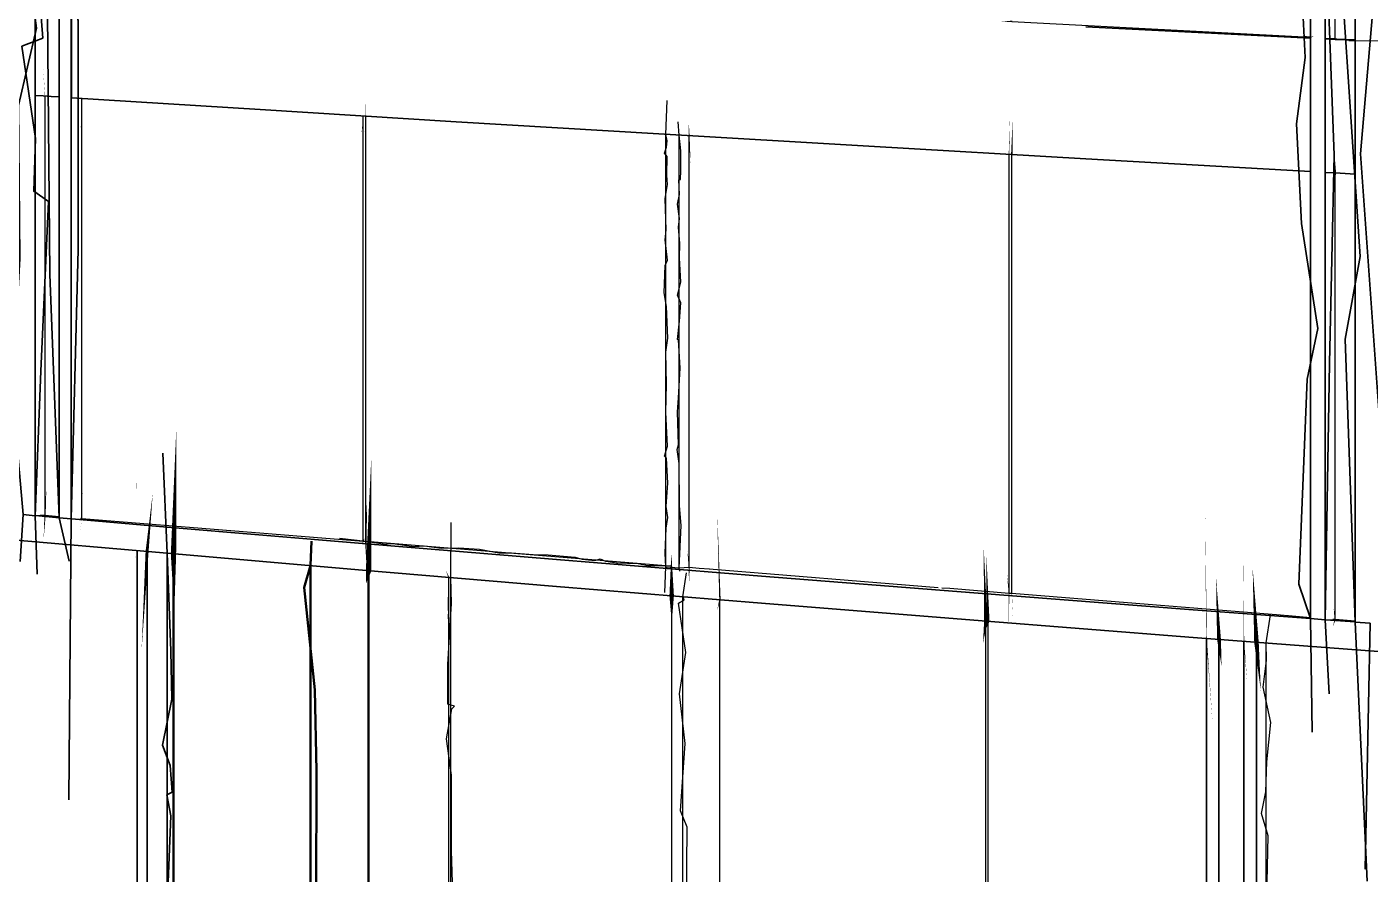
# Model space of a CAD drawing. Header units: inches. Extents: x -877 to 882, y -418 to 410.
# Drawn here: x -604.3 to -516, y -225 to -169.3 of the extents above; entities that cross this region are included whole.
import ezdxf

# ---------------------------------------------------------------- set-up
doc = ezdxf.new("R2010")
doc.units = ezdxf.units.IN
doc.header["$LTSCALE"] = 0.5
doc.header["$MEASUREMENT"] = 0
doc.layers.get('0').update_dxf_attribs({"lineweight": 18})
for name, color, linetype, lineweight in [('A-Glaz-Assm', 71, 'Continuous', 25), ('A-Glaz-Curt', 52, 'Continuous', 35), ('A-Glaz-Curt-Unit', 51, 'Continuous', 25), ('A-Wall', 113, 'Continuous', 35)]:
    doc.layers.add(name, color=color, linetype=linetype, lineweight=lineweight)

# ---------------------------------------------------------------- blocks, each defined once
blk = doc.blocks.new('*U12')
at = {"color": 7, "linetype": 'Continuous', "lineweight": -3}
for p, q in [((-518.29, -170.031), (-518.181, -170.037)), ((-600.751, -201.573), (-600.734, -201.573)), ((-583.088, -202.988), (-582.716, -203.018)), ((-560.084, -204.841), (-559.422, -204.894)), ((-544.139, -206.125), (-543.625, -206.166)), ((-521.896, -207.916), (-521.352, -207.96)), ((-518.918, -208.234), (-518.45, -208.212)), ((-518.918, -208.234), (-518.918, -208.234)), ((-518.918, -208.234), (-518.918, -208.234)), ((-518.45, -208.212), (-518.436, -208.211))]:
    blk.add_line(p, q, dxfattribs=at)
at = {"layer": 'A-Glaz-Assm', "color": 141, "linetype": 'Continuous', "lineweight": 25}
blk.add_line((-522.822, -273.948), (-522.822, -209.761), dxfattribs=at)
at = {"layer": 'A-Glaz-Curt', "color": 143, "linetype": 'Continuous', "lineweight": 35}
for p, q in [((-518.941, -208.235), (-518.941, 226.946)), ((-516.975, -208.384), (-516.975, 227.369)), ((-519.92, -208.161), (-519.92, 226.734)), ((-602.152, -201.529), (-602.152, 207.762)), ((-601.358, -201.598), (-601.358, 207.959)), ((-603.737, -201.392), (-603.737, 207.369)), ((-603.736, -173.764), (-603.736, -165.527)), ((-602.152, -173.865), (-602.152, -165.618)), ((-601.357, -173.916), (-601.357, -165.663)), ((-534.676, -169.258), (-519.92, -170.003)), ((-519.92, -178.767), (-519.92, -170.003)), ((-519.92, -170.003), (-519.92, -170.003)), ((-518.941, -170.052), (-518.29, -170.031)), ((-518.941, -178.821), (-518.941, -170.052)), ((-518.941, -170.052), (-518.287, -170.085)), ((-518.287, -170.085), (-517.631, -170.117)), ((-517.631, -170.117), (-516.975, -170.15)), ((-516.975, -178.931), (-516.975, -170.15)), ((-516.975, -170.15), (-516.975, -170.15)), ((-603.736, -173.764), (-603.209, -173.798)), ((-603.209, -173.798), (-602.681, -173.831)), ((-602.681, -173.831), (-602.152, -173.865)), ((-602.152, -173.865), (-602.152, -173.865)), ((-601.357, -173.916), (-588.935, -174.7)), ((-588.935, -174.7), (-576.065, -175.494)), ((-576.065, -175.494), (-562.739, -176.298)), ((-562.739, -176.298), (-548.946, -177.111)), ((-548.946, -177.111), (-534.676, -177.934)), ((-534.676, -177.934), (-519.92, -178.767)), ((-519.92, -178.767), (-519.92, -178.767)), ((-518.941, -178.821), (-518.287, -178.858)), ((-518.287, -178.858), (-517.631, -178.894)), ((-517.631, -178.894), (-516.975, -178.931)), ((-516.975, -178.931), (-516.975, -178.931)), ((-604.526, -201.324), (-603.737, -201.392)), ((-603.737, -201.392), (-603.086, -201.366)), ((-603.717, -201.391), (-602.152, -201.526)), ((-602.152, -201.529), (-601.358, -201.598)), ((-601.358, -201.595), (-601.338, -201.597)), ((-601.358, -201.598), (-601.334, -201.597)), ((-601.333, -201.597), (-595.06, -202.139)), ((-600.734, -201.573), (-600.674, -201.57)), ((-595.06, -202.139), (-582.486, -203.2)), ((-607.197, -202.802), (-595.06, -203.867)), ((-597.033, -283.893), (-597.033, -203.694)), ((-596.378, -284.01), (-596.378, -203.752)), ((-595.067, -284.244), (-595.067, -203.867)), ((-595.06, -203.867), (-582.486, -204.946)), ((-582.486, -203.2), (-569.465, -204.275)), ((-569.465, -204.275), (-555.989, -205.362)), ((-582.486, -204.946), (-569.465, -206.037)), ((-555.989, -205.362), (-542.046, -206.462)), ((-569.465, -206.037), (-555.989, -207.142)), ((-542.046, -206.462), (-527.628, -207.576)), ((-555.989, -207.142), (-542.046, -208.261)), ((-542.046, -208.261), (-527.628, -209.392)), ((-527.628, -207.576), (-519.92, -208.158)), ((-519.92, -208.161), (-518.941, -208.235)), ((-518.941, -208.235), (-518.918, -208.234)), ((-518.918, -208.234), (-516.975, -208.381)), ((-518.435, -208.211), (-518.29, -208.204)), ((-516.975, -208.384), (-515.99, -208.458)), ((-527.628, -209.392), (-512.723, -210.537)), ((-526.741, -295.546), (-526.741, -209.46)), ((-525.924, -295.672), (-525.924, -209.523)), ((-524.283, -295.925), (-524.283, -209.649)), ((-523.461, -296.051), (-523.461, -209.712))]:
    blk.add_line(p, q, dxfattribs=at)
at = {"layer": 'A-Glaz-Curt-Unit', "color": 141, "linetype": 'Continuous', "lineweight": 25}
for p, q in [((-518.29, -170.031), (-518.29, -154)), ((-539.544, -168.901), (-519.92, -169.946)), ((-518.181, -170.037), (-516.975, -170.097)), ((-603.086, -201.366), (-603.086, -173.805)), ((-600.674, -201.572), (-600.674, -173.959)), ((-560.749, -204.787), (-560.749, -176.415)), ((-518.29, -208.204), (-518.29, -178.858)), ((-603.086, -201.366), (-602.152, -201.447)), ((-600.674, -201.572), (-582.169, -203.062)), ((-581.998, -203.076), (-562.284, -204.664)), ((-560.749, -204.787), (-560.086, -204.841)), ((-559.423, -204.894), (-544.382, -206.105)), ((-543.626, -206.166), (-539.726, -206.48)), ((-539.544, -206.495), (-521.892, -207.916)), ((-558.726, -268.316), (-558.726, -206.918)), ((-521.348, -207.96), (-519.92, -208.075)), ((-518.29, -208.204), (-516.975, -208.303))]:
    blk.add_line(p, q, dxfattribs=at)
at = {"layer": 'A-Glaz-Curt-Unit', "color": 143, "linetype": 'Continuous', "lineweight": 25}
for p, q in [((-582.169, -203.062), (-582.169, -175.118)), ((-581.998, -203.076), (-581.998, -175.128)), ((-562.284, -204.745), (-562.284, -176.324)), ((-561.4, -204.816), (-561.4, -176.376)), ((-539.726, -206.48), (-539.726, -177.643)), ((-539.544, -206.495), (-539.544, -177.653)), ((-582.169, -203.062), (-581.998, -203.076)), ((-562.284, -204.745), (-561.4, -204.816)), ((-561.4, -204.816), (-560.749, -204.787)), ((-576.554, -265.701), (-576.554, -205.443)), ((-576.411, -265.722), (-576.411, -205.455)), ((-539.726, -206.48), (-539.544, -206.495)), ((-561.898, -268.367), (-561.898, -206.658)), ((-561.163, -268.475), (-561.163, -206.718)), ((-541.252, -270.879), (-541.252, -208.323)), ((-541.1, -270.901), (-541.1, -208.335))]:
    blk.add_line(p, q, dxfattribs=at)
at = {"layer": 'A-Wall', "color": 254, "linetype": 'Continuous', "lineweight": 50}
for p, q in [((-594.643, -300.611), (-594.643, -203.903)), ((-585.637, -300.98), (-585.637, -204.676)), ((-581.817, -300.352), (-581.817, -205.002))]:
    blk.add_line(p, q, dxfattribs=at)
blk = doc.blocks.new('New Napkin Sketch')
at = {"layer": 'A-Wall', "color": 141, "linetype": 'Continuous', "lineweight": 25}
for p, q in [((-518.29, -170.031), (-518.29, -154)), ((-518.181, -170.037), (-516.975, -170.097)), ((-603.086, -201.366), (-602.152, -201.447)), ((-600.674, -201.572), (-582.169, -203.062)), ((-560.749, -204.787), (-560.086, -204.841)), ((-559.423, -204.894), (-544.382, -206.105)), ((-543.626, -206.166), (-539.726, -206.48)), ((-539.544, -206.495), (-521.892, -207.916)), ((-521.348, -207.96), (-519.92, -208.075)), ((-518.29, -208.204), (-516.975, -208.303))]:
    blk.add_line(p, q, dxfattribs=at)
at = {"layer": 'A-Wall', "color": 143, "linetype": 'Continuous', "lineweight": 35}
for p, q in [((-603.736, -173.764), (-603.736, -165.527)), ((-602.152, -173.865), (-602.152, -165.618)), ((-601.357, -173.916), (-601.357, -165.663)), ((-534.676, -169.258), (-519.92, -170.003)), ((-519.92, -178.767), (-519.92, -170.003)), ((-519.92, -170.003), (-519.92, -170.003)), ((-518.941, -170.052), (-518.29, -170.031)), ((-518.941, -178.821), (-518.941, -170.052)), ((-518.941, -170.052), (-518.287, -170.085)), ((-518.287, -170.085), (-517.631, -170.117)), ((-517.631, -170.117), (-516.975, -170.15)), ((-516.975, -178.931), (-516.975, -170.15)), ((-516.975, -170.15), (-516.975, -170.15)), ((-603.736, -173.764), (-603.209, -173.798)), ((-603.209, -173.798), (-602.681, -173.831)), ((-602.681, -173.831), (-602.152, -173.865)), ((-602.152, -173.865), (-602.152, -173.865)), ((-601.357, -173.916), (-588.935, -174.7)), ((-588.935, -174.7), (-576.065, -175.494)), ((-576.065, -175.494), (-562.739, -176.298)), ((-562.739, -176.298), (-548.946, -177.111)), ((-548.946, -177.111), (-534.676, -177.934)), ((-534.676, -177.934), (-519.92, -178.767)), ((-519.92, -178.767), (-519.92, -178.767)), ((-518.941, -178.821), (-518.287, -178.858)), ((-518.287, -178.858), (-517.631, -178.894)), ((-517.631, -178.894), (-516.975, -178.931)), ((-516.975, -178.931), (-516.975, -178.931)), ((-604.526, -201.324), (-603.737, -201.392)), ((-603.737, -201.392), (-603.086, -201.366)), ((-603.717, -201.391), (-602.152, -201.526)), ((-602.152, -201.529), (-601.358, -201.598)), ((-601.358, -201.595), (-601.338, -201.597)), ((-601.358, -201.598), (-601.334, -201.597)), ((-601.333, -201.597), (-595.06, -202.139)), ((-600.734, -201.573), (-600.674, -201.57)), ((-595.06, -202.139), (-582.486, -203.2)), ((-607.197, -202.802), (-595.06, -203.867)), ((-595.06, -203.867), (-582.486, -204.946)), ((-582.486, -203.2), (-569.465, -204.275)), ((-569.465, -204.275), (-555.989, -205.362)), ((-582.486, -204.946), (-569.465, -206.037)), ((-555.989, -205.362), (-542.046, -206.462)), ((-569.465, -206.037), (-555.989, -207.142)), ((-542.046, -206.462), (-527.628, -207.576)), ((-555.989, -207.142), (-542.046, -208.261)), ((-542.046, -208.261), (-527.628, -209.392)), ((-527.628, -207.576), (-519.92, -208.158)), ((-519.92, -208.161), (-518.941, -208.235)), ((-518.941, -208.235), (-518.918, -208.234)), ((-518.918, -208.234), (-516.975, -208.381)), ((-518.435, -208.211), (-518.29, -208.204)), ((-516.975, -208.384), (-515.99, -208.458)), ((-527.628, -209.392), (-512.723, -210.537))]:
    blk.add_line(p, q, dxfattribs=at)
at = {"layer": 'A-Wall', "color": 7, "linetype": 'Continuous', "lineweight": -3}
for p, q in [((-518.29, -170.031), (-518.181, -170.037)), ((-600.751, -201.573), (-600.734, -201.573)), ((-583.088, -202.988), (-582.716, -203.018)), ((-560.084, -204.841), (-559.422, -204.894)), ((-544.139, -206.125), (-543.625, -206.166)), ((-521.896, -207.916), (-521.352, -207.96)), ((-518.918, -208.234), (-518.45, -208.212)), ((-518.918, -208.234), (-518.918, -208.234)), ((-518.918, -208.234), (-518.918, -208.234)), ((-518.45, -208.212), (-518.436, -208.211))]:
    blk.add_line(p, q, dxfattribs=at)
at = {"layer": 'A-Wall', "color": 143, "linetype": 'Continuous', "lineweight": 25}
for p, q in [((-582.169, -203.062), (-581.998, -203.076)), ((-562.284, -204.745), (-561.4, -204.816)), ((-561.4, -204.816), (-560.749, -204.787)), ((-539.726, -206.48), (-539.544, -206.495))]:
    blk.add_line(p, q, dxfattribs=at)
at = {"layer": 'A-Wall', "color": 143, "linetype": 'Continuous', "lineweight": 35, "extrusion": (0, 0, -1)}
for points in [[(516.306, -224.636), (515.99, -208.458)], [(515.398, -194.781), (516.63, -177.604), (515.036, -159.181)], [(518.672, -213.094), (518.941, -208.235), (518.656, -191.373), (518.344, -177.7), (518.997, -160.754), (518.362, -149.042), (518.192, -134.395), (519.874, -127.445), (518.311, -114.155), (518.993, -105.753), (519.687, -103.901), (519.836, -94.858), (519.742, -77.61), (518.746, -63.994), (519.269, -48.58)], [(519.802, -215.627), (519.92, -208.161), (520.679, -205.884), (520.138, -192.419), (519.428, -189.085), (520.493, -182.194), (520.833, -175.625), (520.263, -171.274), (520.48, -166.862), (519.697, -164.009), (519.513, -145.593), (519.199, -127.447), (520.729, -119.979), (519.182, -107.592), (520.096, -98.713), (519.109, -82.15), (519.68, -66.074), (519.124, -52.245)], [(516.177, -225.426), (516.975, -208.384), (517.635, -189.786), (516.65, -184.362), (517.822, -166.637), (517.187, -147.729), (516.746, -132.033), (516.93, -125.678), (517.508, -110.274), (516.338, -95.382), (517.192, -78.935), (516.111, -76.65), (516.905, -74.986), (517.776, -66.385), (517.896, -57.916)], [(601.519, -220.07), (601.358, -201.598), (600.902, -183.901), (600.909, -168.846), (601.66, -166.106), (600.63, -149.955), (600.622, -145.241), (601.931, -128.781), (601.95, -122.848), (601.545, -111.058), (601.335, -110.852), (602.308, -91.998), (601.434, -89.04), (600.91, -71.34), (601.951, -53.415)], [(601.508, -204.39), (602.152, -201.529), (602.78, -185.516), (602.928, -168.351), (601.215, -155.052), (601.384, -153.604), (602.476, -152.76), (603.093, -145.147), (602.558, -133.096), (602.536, -128.959), (601.886, -110.348), (601.328, -91.586), (602.851, -81.682), (601.896, -68.507), (601.382, -65.803), (601.222, -52.332)], [(603.604, -205.238), (603.737, -201.392), (603.357, -191.89), (602.866, -180.739), (603.825, -180.064), (603.711, -176.607), (604.609, -170.529), (603.232, -170.001), (604.215, -157.405), (604.5, -148.947), (604.207, -146.98), (603.939, -135.633), (603.598, -120.55), (604.685, -103.384), (604.376, -90.612), (603.435, -90.605), (603.022, -76.937), (602.909, -64.009), (603.361, -63.036), (603.207, -56.662)], [(604.729, -204.414), (604.526, -201.324), (605.225, -193.353), (604.736, -184.495), (604.825, -174.423), (603.644, -169.351), (605.146, -158.171), (604.077, -147.327), (604.614, -129.601), (605.03, -114.955), (604.998, -103.5), (604.64, -96.056), (604.242, -93.146), (605.299, -85.057), (604.499, -70.002), (603.862, -53.271)], [(595.104, -228.204), (594.813, -221.133), (595.078, -219.738), (594.726, -219.577), (594.858, -217.81), (595.375, -216.471), (594.753, -213.464), (594.826, -210.282), (595.067, -203.867), (595.342, -197.286)]]:
    blk.add_lwpolyline(points, dxfattribs=at)
at = {"layer": 'A-Wall', "color": 141, "linetype": 'Continuous', "lineweight": 25, "extrusion": (0, 0, -1)}
for points in [[(540.259, -168.902, 0, 0.0944, 0), (539.544, -168.901, 0.0944, 0, 0), (539.519, -168.952, 0, 0, 0), (539.385, -168.884, 0, 0, 0), (538.083, -168.97, 0, 0, 0), (536.227, -169.163, 0, 0, 0), (534.623, -169.162, 0, 0, 0), (533.827, -169.299, 0, 0, 0), (531.971, -169.387, 0, 0, 0), (530.272, -169.324, 0, 0, 0), (528.99, -169.372, 0, 0, 0), (528.336, -169.452, 0, 0, 0), (527.897, -169.533, 0, 0, 0), (526.032, -169.565, 0, 0, 0), (525.513, -169.708, 0, 0, 0), (524.13, -169.745, 0, 0, 0), (522.178, -169.922, 0, 0, 0), (521.247, -169.813, 0, 0, 0), (520.468, -169.831, 0, 0.0951, 0), (519.92, -169.946, 0.0951, 0, 0), (519.715, -169.885, 0, 0, 0)], [(603.175, -202.899, 0, 0.085, 0), (603.086, -201.366, 0.085, 0, 0), (603.003, -199.706, 0, 0, 0), (603.051, -199.464, 0, 0, 0), (603.104, -198.901, 0, 0, 0), (603.193, -197.013, 0, 0, 0), (602.987, -195.419, 0, 0, 0), (602.985, -194.108, 0, 0, 0), (603.2, -192.735, 0, 0, 0), (603.214, -192.491, 0, 0, 0), (603.097, -190.701, 0, 0, 0), (603.165, -188.276, 0, 0, 0), (603.133, -185.788, 0, 0, 0), (603.104, -184.03, 0, 0, 0), (603.038, -181.567, 0, 0, 0), (603.101, -181.452, 0, 0, 0), (603.158, -180.247, 0, 0, 0), (603.067, -178.399, 0, 0, 0), (603.156, -176.143, 0, 0, 0), (603.2, -173.87, 0, 0.0162, 0), (603.086, -173.805, 0.0162, 0, 0), (603.213, -171.998, 0, 0, 0)], [(600.785, -202.6, 0, 0.0049, 0), (600.674, -201.572, 0.0049, 0, 0), (600.611, -199.554, 0, 0, 0), (600.63, -198.995, 0, 0, 0), (600.774, -196.618, 0, 0, 0), (600.754, -195.108, 0, 0, 0), (600.809, -193.505, 0, 0, 0), (600.734, -190.99, 0, 0, 0), (600.557, -190.912, 0, 0, 0), (600.733, -188.236, 0, 0, 0), (600.544, -188.002, 0, 0, 0), (600.573, -185.529, 0, 0, 0), (600.596, -183.925, 0, 0, 0), (600.626, -182.564, 0, 0, 0), (600.787, -180.647, 0, 0, 0), (600.748, -180.587, 0, 0, 0), (600.723, -178.667, 0, 0, 0), (600.774, -178.256, 0, 0, 0), (600.749, -176.348, 0, 0.00958, 0), (600.674, -173.959, 0.00958, 0, 0), (600.682, -172.111, 0, 0, 0)], [(560.756, -205.873, 0, 0.0756, 0), (560.749, -204.787, 0.0756, 0, 0), (560.861, -203.701, 0, 0, 0), (560.643, -201.418, 0, 0, 0), (560.76, -200.426, 0, 0, 0), (560.681, -198.679, 0, 0, 0), (560.661, -196.487, 0, 0, 0), (560.725, -194.45, 0, 0, 0), (560.656, -194.121, 0, 0, 0), (560.658, -192.902, 0, 0, 0), (560.629, -191.536, 0, 0, 0), (560.714, -189.224, 0, 0, 0), (560.666, -186.873, 0, 0, 0), (560.738, -184.233, 0, 0, 0), (560.693, -182.98, 0, 0, 0), (560.692, -182.213, 0, 0, 0), (560.875, -181.73, 0, 0, 0), (560.617, -181.203, 0, 0, 0), (560.761, -179.843, 0, 0, 0), (560.657, -178.233, 0, 0.0633, 0), (560.749, -176.415, 0.0633, 0, 0), (560.769, -175.608, 0, 0, 0)], [(518.436, -208.681, 0, 0.0866, 0), (518.29, -208.204, 0.0866, 0, 0), (518.381, -207.517, 0, 0, 0), (518.236, -206.932, 0, 0, 0), (518.156, -204.862, 0, 0, 0), (518.336, -202.462, 0, 0, 0), (518.245, -200.785, 0, 0, 0), (518.379, -199.257, 0, 0, 0), (518.268, -198.892, 0, 0, 0), (518.213, -196.215, 0, 0, 0), (518.267, -194.64, 0, 0, 0), (518.318, -194.375, 0, 0, 0), (518.224, -192.574, 0, 0, 0), (518.201, -190.593, 0, 0, 0), (518.359, -189.625, 0, 0, 0), (518.272, -187.002, 0, 0, 0), (518.162, -184.639, 0, 0, 0), (518.229, -182.843, 0, 0, 0), (518.417, -180.265, 0, 0.127, 0), (518.29, -178.858, 0.127, 0, 0), (518.416, -176.626, 0, 0, 0)], [(558.747, -227.431, 0, 0, 0), (558.626, -222.708, 0, 0, 0), (558.503, -222.162, 0, 0, 0), (558.766, -218.663, 0, 0, 0), (558.433, -217.882, 0, 0, 0), (558.438, -215.351, 0, 0, 0), (558.692, -213.722, 0, 0, 0), (559.004, -211.897, 0, 0, 0), (558.911, -207.632, 0, 0.093, 0), (558.726, -206.918, 0.093, 0, 0), (558.907, -201.115, 0, 0, 0)]]:
    blk.add_lwpolyline(points, format="xyseb", dxfattribs=at)
for points in [[(517.391, -170.16), (515.301, -170.178)], [(583.734, -202.873), (581.998, -203.076), (580.74, -203.259), (580.543, -203.245), (580.254, -203.23), (580.075, -203.252), (578.848, -203.42), (578.145, -203.375), (577.053, -203.538), (575.914, -203.503), (574.524, -203.587), (573.267, -203.841), (572.424, -203.834), (570.993, -203.953), (570.007, -203.961), (568.239, -204.121), (567.782, -204.244), (566.945, -204.337), (566.6, -204.223), (566.237, -204.381), (566.065, -204.415), (565.52, -204.498), (564.109, -204.545), (563.498, -204.657), (562.284, -204.664), (561.968, -204.689)], [(522.829, -228.502), (522.697, -222.429), (523.123, -220.975), (522.849, -219.556), (522.782, -217.57), (522.522, -214.989), (523.026, -212.656), (522.798, -210.921), (522.822, -209.761), (522.534, -207.918)]]:
    blk.add_lwpolyline(points, dxfattribs=at)
at = {"layer": 'A-Wall', "color": 143, "linetype": 'Continuous', "lineweight": 25, "extrusion": (0, 0, -1)}
for points in [[(581.897, -205.698, 0, 0.106, 0), (581.998, -203.076, 0.106, 0, 0), (581.922, -200.448, 0, 0, 0), (582.028, -200.262, 0, 0, 0), (581.923, -197.991, 0, 0, 0), (581.94, -195.728, 0, 0, 0), (581.941, -194.259, 0, 0, 0), (582.098, -192.786, 0, 0, 0), (581.959, -191.84, 0, 0, 0), (581.915, -189.762, 0, 0, 0), (582.009, -187.989, 0, 0, 0), (581.991, -185.608, 0, 0, 0), (581.997, -184.219, 0, 0, 0), (582.084, -182.613, 0, 0, 0), (581.953, -182.249, 0, 0, 0), (581.977, -179.536, 0, 0, 0), (582.1, -179.142, 0, 0, 0), (581.942, -178.415, 0, 0, 0), (582.038, -177.774, 0, 0, 0), (582.132, -177.068, 0, 0, 0), (582.073, -176.214, 0, 0.0139, 0), (581.998, -175.128, 0.0139, 0, 0), (582.017, -172.96, 0, 0, 0)], [(582.228, -203.304, 0, 0.0696, 0), (582.169, -203.062, 0.0696, 0, 0), (582.09, -202.879, 0, 0, 0), (582.124, -200.278, 0, 0, 0), (582.225, -197.999, 0, 0, 0), (582.102, -197.027, 0, 0, 0), (582.088, -196.487, 0, 0, 0), (582.24, -194.421, 0, 0, 0), (582.193, -193.361, 0, 0, 0), (582.232, -190.711, 0, 0, 0), (582.087, -188.258, 0, 0, 0), (582.062, -186.408, 0, 0, 0), (582.049, -185.398, 0, 0, 0), (582.258, -184.519, 0, 0, 0), (582.12, -184.397, 0, 0, 0), (582.207, -182.595, 0, 0, 0), (582.306, -179.89, 0, 0, 0), (582.106, -178.29, 0, 0, 0), (582.101, -177.923, 0, 0, 0), (582.289, -176.406, 0, 0.0299, 0), (582.169, -175.118, 0.0299, 0, 0), (582.309, -175.106, 0, 0, 0)], [(539.753, -209.188, 0, 0.0476, 0), (539.726, -206.48, 0.0476, 0, 0), (539.863, -205.188, 0, 0, 0), (539.842, -205.175, 0, 0, 0), (539.632, -204.325, 0, 0, 0), (539.629, -201.585, 0, 0, 0), (539.79, -201.412, 0, 0, 0), (539.698, -200.495, 0, 0, 0), (539.65, -199.974, 0, 0, 0), (539.693, -197.171, 0, 0, 0), (539.713, -194.851, 0, 0, 0), (539.761, -193.024, 0, 0, 0), (539.763, -190.505, 0, 0, 0), (539.601, -188.038, 0, 0, 0), (539.59, -187.59, 0, 0, 0), (539.593, -185.865, 0, 0, 0), (539.69, -184.005, 0, 0, 0), (539.683, -183.863, 0, 0, 0), (539.724, -183.213, 0, 0, 0), (539.659, -180.736, 0, 0, 0), (539.838, -180.711, 0, 0, 0), (539.643, -179.461, 0, 0, 0), (539.769, -178.729, 0, 0.0398, 0), (539.726, -177.643, 0.0398, 0, 0), (539.661, -175.162, 0, 0, 0)], [(539.464, -208.168, 0, 0.0169, 0), (539.544, -206.495, 0.0169, 0, 0), (539.498, -205.908, 0, 0, 0), (539.46, -203.706, 0, 0, 0), (539.49, -202.025, 0, 0, 0), (539.569, -201.704, 0, 0, 0), (539.408, -200.116, 0, 0, 0), (539.649, -199.058, 0, 0, 0), (539.677, -196.629, 0, 0, 0), (539.443, -195.047, 0, 0, 0), (539.502, -194.523, 0, 0, 0), (539.539, -193.929, 0, 0, 0), (539.586, -191.497, 0, 0, 0), (539.411, -189.378, 0, 0, 0), (539.509, -187.291, 0, 0, 0), (539.557, -186.494, 0, 0, 0), (539.471, -184.454, 0, 0, 0), (539.64, -183.762, 0, 0, 0), (539.516, -182.035, 0, 0, 0), (539.678, -179.227, 0, 0, 0), (539.606, -178.03, 0, 0.0955, 0), (539.544, -177.653, 0.0955, 0, 0), (539.489, -175.38, 0, 0, 0)], [(562.099, -227.201, 0, 0, 0), (561.783, -223.072, 0, 0, 0), (561.813, -222.446, 0, 0, 0), (562.021, -217.259, 0, 0, 0), (561.984, -214.118, 0, 0, 0), (561.892, -208.415, 0, 0.297, 0), (561.898, -206.658, 0.297, 0, 0), (561.918, -203.846, 0, 0, 0)], [(541.336, -225.841, 0, 0, 0), (541.558, -223.985, 0, 0, 0), (541.498, -222.474, 0, 0, 0), (540.954, -222.388, 0, 0, 0), (541.254, -218.71, 0, 0, 0), (540.981, -217.157, 0, 0, 0), (541.51, -214.806, 0, 0, 0), (541.459, -213.999, 0, 0, 0), (541.436, -209.779, 0, 0.22, 0), (541.252, -208.323, 0.22, 0, 0), (541.393, -203.397, 0, 0, 0)], [(540.799, -275.148, 0, 0.0519, 0), (541.1, -270.901, 0.0519, 0, 0), (541.202, -268.952, 0, 0, 0), (541.243, -263.2, 0, 0, 0), (541.376, -259.804, 0, 0, 0), (540.825, -259.688, 0, 0, 0), (540.892, -257.616, 0, 0, 0), (541.12, -253.237, 0, 0, 0), (541.248, -249.537, 0, 0, 0), (541.222, -244.143, 0, 0, 0), (541.222, -241.651, 0, 0, 0), (541.026, -241.376, 0, 0, 0), (540.838, -238.772, 0, 0, 0), (541.384, -235.346, 0, 0, 0), (541.087, -233.758, 0, 0, 0), (541.175, -228.285, 0, 0, 0), (540.851, -224.231, 0, 0, 0), (540.997, -220.257, 0, 0, 0), (540.877, -214.722, 0, 0, 0), (540.987, -211.085, 0, 0, 0), (541.239, -208.825, 0, 0.188, 0), (541.1, -208.335, 0.188, 0, 0), (541.225, -203.741, 0, 0, 0)], [(576.44, -268.896, 0, 0.276, 0), (576.554, -265.701, 0.276, 0, 0), (576.619, -260.033, 0, 0, 0), (576.752, -259.942, 0, 0, 0), (576.329, -254.006, 0, 0, 0), (576.433, -253.022, 0, 0, 0), (576.569, -248.499, 0, 0, 0), (576.587, -247.292, 0, 0, 0), (576.818, -242.971, 0, 0, 0), (576.651, -239.991, 0, 0, 0), (576.595, -235.967, 0, 0, 0), (576.769, -234.237, 0, 0, 0), (576.468, -231.189, 0, 0, 0), (576.781, -229.433, 0, 0, 0), (576.372, -224.049, 0, 0, 0), (576.306, -219.89, 0, 0, 0), (576.454, -216.912, 0, 0, 0), (576.441, -213.484, 0, 0, 0), (576.31, -212.884, 0, 0, 0), (576.722, -211.034, 0, 0, 0), (576.645, -208.488, 0, 0.063, 0), (576.554, -205.443, 0.063, 0, 0), (576.758, -204.948, 0, 0, 0)]]:
    blk.add_lwpolyline(points, format="xyseb", dxfattribs=at)
for points in [[(562.349, -206.443), (562.284, -204.745), (562.333, -203.85), (562.263, -202.218), (562.151, -201.508), (562.253, -200.79), (562.144, -199.262), (562.23, -197.607), (562.363, -197.484), (562.168, -196.833), (562.277, -194.586), (562.235, -192.776), (562.28, -190.648), (562.148, -189.733), (562.232, -187.63), (562.4, -186.751), (562.331, -184.951), (562.174, -184.601), (562.32, -183.248), (562.268, -182.606), (562.328, -180.549), (562.177, -179.63), (562.208, -179.01), (562.195, -177.776), (562.38, -177.555), (562.248, -177.168), (562.2, -176.748), (562.284, -176.324), (562.192, -174.089)], [(561.362, -205.034), (561.4, -204.816), (561.278, -202.043), (561.386, -200.739), (561.401, -197.969), (561.535, -197.039), (561.46, -196.741), (561.517, -194.576), (561.452, -193.646), (561.338, -191.685), (561.449, -189.834), (561.524, -189.811), (561.388, -188.606), (561.298, -187.402), (561.522, -186.9), (561.301, -186.033), (561.378, -184.45), (561.371, -183.51), (561.45, -182.434), (561.389, -181.849), (561.505, -180.921), (561.394, -180.269), (561.42, -179.304), (561.308, -179.297), (561.286, -178.709), (561.286, -178.57), (561.286, -177.404), (561.4, -176.376), (561.467, -175.509)], [(576.226, -228.314), (576.38, -223.432), (576.37, -219.499), (576.378, -218.442), (576.696, -216.054), (576.358, -214.089), (576.165, -213.906), (576.601, -213.784), (576.604, -211.169), (576.369, -207.157), (576.411, -205.455), (576.399, -201.839)], [(560.926, -226.972), (560.87, -221.875), (561.309, -220.784), (561.001, -216.378), (561.377, -213.101), (560.963, -210.393), (561.459, -207.14), (561.072, -206.928), (561.163, -206.718), (560.924, -205.14)]]:
    blk.add_lwpolyline(points, dxfattribs=at)
at = {"layer": 'A-Wall', "color": 254, "linetype": 'Continuous', "lineweight": 50, "extrusion": (0, 0, -1)}
for points in [[(594.33, -307.05, 0, 0.184, 0), (594.643, -300.611, 0.184, 0, 0), (594.308, -292.655, 0, 0, 0), (595.116, -288.418, 0, 0, 0), (594.703, -279.611, 0, 0, 0), (594.697, -275.325, 0, 0, 0), (594.504, -268.913, 0, 0, 0), (594.799, -262.345, 0, 0, 0), (594.294, -253.784, 0, 0, 0), (594.685, -246.165, 0, 0, 0), (594.622, -237.694, 0, 0, 0), (594.307, -235.996, 0, 0, 0), (594.639, -228.53, 0, 0, 0), (594.839, -224.931, 0, 0, 0), (594.237, -224.73, 0, 0, 0), (594.93, -219.597, 0, 0, 0), (594.39, -218.281, 0, 0, 0), (595.027, -213.658, 0, 0, 0), (594.779, -209.864, 0, 0, 0), (594.589, -207.758, 0, 0.352, 0), (594.643, -203.903, 0.352, 0, 0), (594.447, -195.446, 0, 0, 0)], [(581.882, -231.246, 0, 0, 0), (582.03, -223.508, 0, 0, 0), (581.801, -223.123, 0, 0, 0), (582.131, -215.357, 0, 0, 0), (581.593, -212.563, 0, 0, 0), (581.715, -211.687, 0, 0, 0), (581.98, -205.818, 0, 0.369, 0), (581.817, -205.002, 0.369, 0, 0), (581.639, -197.551, 0, 0, 0)]]:
    blk.add_lwpolyline(points, format="xyseb", dxfattribs=at)
at = {"layer": 'A-Wall', "color": 143, "linetype": 'Continuous', "lineweight": 35, "extrusion": (0, 0, -1)}
for points in [[(596.823, -226.795, 0, 0, 0), (597.357, -221.648, 0, 0, 0), (596.947, -214.378, 0, 0, 0), (597.347, -211.402, 0, 0, 0), (597.223, -210.099, 0, 0, 0), (597.226, -204.503, 0, 0.0047, 0), (597.033, -203.694, 0.0047, 0, 0), (597.062, -197.186, 0, 0, 0)], [(596.407, -288.261, 0, 0.085, 0), (596.378, -284.01, 0.085, 0, 0), (596.203, -277.091, 0, 0, 0), (596.491, -276.843, 0, 0, 0), (596.597, -276.027, 0, 0, 0), (596.205, -273.415, 0, 0, 0), (596.187, -272.441, 0, 0, 0), (596.269, -272.346, 0, 0, 0), (596.596, -267.08, 0, 0, 0), (596.499, -260.278, 0, 0, 0), (596.407, -254.193, 0, 0, 0), (596.623, -250.561, 0, 0, 0), (596.25, -247.41, 0, 0, 0), (596.482, -239.925, 0, 0, 0), (596.074, -237.689, 0, 0, 0), (596.578, -232.1, 0, 0, 0), (596.171, -228.035, 0, 0, 0), (596.244, -226.006, 0, 0, 0), (596.257, -218.308, 0, 0, 0), (596.027, -216.155, 0, 0, 0), (596.151, -215.556, 0, 0, 0), (596.739, -210.229, 0, 0.199, 0), (596.378, -203.752, 0.199, 0, 0), (596.005, -199.901, 0, 0, 0)], [(526.572, -301.316, 0, 0.0454, 0), (526.741, -295.546, 0.0454, 0, 0), (526.351, -293.671, 0, 0, 0), (526.719, -291.12, 0, 0, 0), (526.476, -288.921, 0, 0, 0), (527.11, -285.77, 0, 0, 0), (527.102, -282.499, 0, 0, 0), (526.762, -280.868, 0, 0, 0), (526.844, -279.515, 0, 0, 0), (527.06, -272.385, 0, 0, 0), (526.835, -264.913, 0, 0, 0), (526.454, -261.818, 0, 0, 0), (527.058, -260.635, 0, 0, 0), (526.394, -253.897, 0, 0, 0), (526.68, -250.919, 0, 0, 0), (526.826, -242.518, 0, 0, 0), (526.697, -238.382, 0, 0, 0), (526.955, -233.169, 0, 0, 0), (526.738, -228.159, 0, 0, 0), (526.803, -224.718, 0, 0, 0), (526.377, -220.898, 0, 0, 0), (526.354, -214.985, 0, 0.0392, 0), (526.741, -209.46, 0.0392, 0, 0), (526.835, -201.393, 0, 0, 0)], [(524.025, -304.157, 0, 0.103, 0), (524.283, -295.925, 0.103, 0, 0), (523.885, -293.436, 0, 0, 0), (523.939, -286.836, 0, 0, 0), (523.854, -280.688, 0, 0, 0), (524.519, -278.091, 0, 0, 0), (524.32, -276.881, 0, 0, 0), (524.27, -270.273, 0, 0, 0), (524.208, -264.889, 0, 0, 0), (523.862, -259.325, 0, 0, 0), (524.057, -253.726, 0, 0, 0), (524.606, -250.849, 0, 0, 0), (524.671, -250.617, 0, 0, 0), (524.36, -246.913, 0, 0, 0), (524.07, -240.157, 0, 0, 0), (523.912, -231.76, 0, 0, 0), (524.292, -226.834, 0, 0, 0), (524.58, -223.229, 0, 0, 0), (524.676, -217.702, 0, 0, 0), (524.066, -212.472, 0, 0.0336, 0), (524.283, -209.649, 0.0336, 0, 0), (524.319, -204.069, 0, 0, 0)], [(526.285, -297.182, 0, 0.109, 0), (525.924, -295.672, 0.109, 0, 0), (526.069, -288.397, 0, 0, 0), (526.141, -282.442, 0, 0, 0), (525.707, -275.179, 0, 0, 0), (525.759, -275.158, 0, 0, 0), (526.034, -268.658, 0, 0, 0), (526.197, -260.37, 0, 0, 0), (525.999, -260.195, 0, 0, 0), (526.11, -256.675, 0, 0, 0), (526.124, -248.35, 0, 0, 0), (525.872, -245.951, 0, 0, 0), (526.209, -245.397, 0, 0, 0), (526.115, -243.567, 0, 0, 0), (526.195, -238.045, 0, 0, 0), (526.205, -236.427, 0, 0, 0), (525.567, -229.4, 0, 0, 0), (526.016, -227.619, 0, 0, 0), (525.757, -219.451, 0, 0, 0), (526.184, -214.519, 0, 0, 0), (525.752, -211.278, 0, 0.254, 0), (525.924, -209.523, 0.254, 0, 0), (526.12, -205.444, 0, 0, 0)], [(523.227, -296.577, 0, 0.224, 0), (523.461, -296.051, 0.224, 0, 0), (523.529, -287.522, 0, 0, 0), (523.35, -281.159, 0, 0, 0), (523.862, -273.094, 0, 0, 0), (523.202, -265.555, 0, 0, 0), (523.623, -262.057, 0, 0, 0), (523.217, -259.568, 0, 0, 0), (523.08, -255.169, 0, 0, 0), (523.156, -249.58, 0, 0, 0), (523.879, -245.865, 0, 0, 0), (523.762, -242.729, 0, 0, 0), (523.475, -235.964, 0, 0, 0), (523.466, -235.289, 0, 0, 0), (523.666, -233.572, 0, 0, 0), (523.758, -232.45, 0, 0, 0), (523.044, -225.753, 0, 0, 0), (523.615, -217.867, 0, 0, 0), (523.171, -212.923, 0, 0.299, 0), (523.461, -209.712, 0.299, 0, 0), (523.71, -204.861, 0, 0, 0)]]:
    blk.add_lwpolyline(points, format="xyseb", dxfattribs=at)
at = {"layer": 'A-Wall', "color": 254, "linetype": 'Continuous', "lineweight": 50, "extrusion": (0, 0, -1)}
blk.add_lwpolyline([(585.262, -226.337), (585.253, -218.189), (585.354, -212.841), (586.063, -206.109), (585.637, -204.676), (585.566, -203.069)], dxfattribs=at)

msp = doc.modelspace()

# ---------------------------------------------------------------- block references
msp.add_blockref('New Napkin Sketch', (0, 0))
at = {"color": 7, "linetype": 'Continuous', "lineweight": -3}
msp.add_blockref('*U12', (0, 0), dxfattribs=at)

doc.saveas('drawing.dxf')
